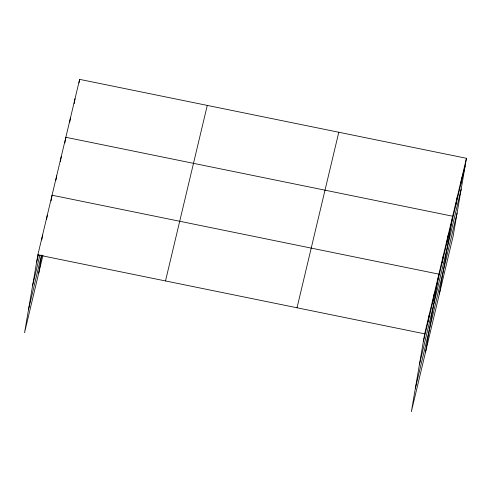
<?xml version="1.0" encoding="UTF-8"?>
<svg xmlns="http://www.w3.org/2000/svg" width="491" height="491" viewBox="0 0 491 491"><rect width="100%" height="100%" fill="white"/><g stroke="black" fill="none" stroke-linecap="round" stroke-linejoin="round"><path stroke-width="0.74" d="M466.45 158.298L424.672 333.831L411.372 411.636L453.15 236.097L466.45 158.298L79.628 79.364L37.85 254.903L24.55 332.702L42.993 255.197M41.735 239.97L42.582 235.005M46.59 219.367L47.32 215.113M38.752 273.021L41.686 255.885M51.082 200.893L52.052 195.215L438.874 274.15L425.58 351.955M55.919 180.166L56.649 175.907M60.393 161.564L61.246 156.598M64.867 142.967L65.837 137.29L452.665 216.224L439.365 294.029M69.71 122.241L70.434 117.981M74.184 103.638L75.031 98.673M79.02 82.911L79.628 79.364M428.072 321.74L429.41 313.939M432.81 301.842L434.142 294.041M442.139 262.642L443.471 254.841M446.736 243.333L448.068 235.533M455.924 204.716L457.256 196.916M460.521 185.408L461.853 177.607M36.518 262.703L38.445 254.596M32.566 285.805L39.931 254.86M28.496 309.606L41.477 255.081M165.504 280.95L207.276 105.412M297.018 307.783L338.796 132.251M423.34 341.632L465.118 166.099M419.388 364.733L461.166 189.201M415.325 388.534L457.096 213.002M37.85 254.903L424.672 333.831"/></g></svg>
